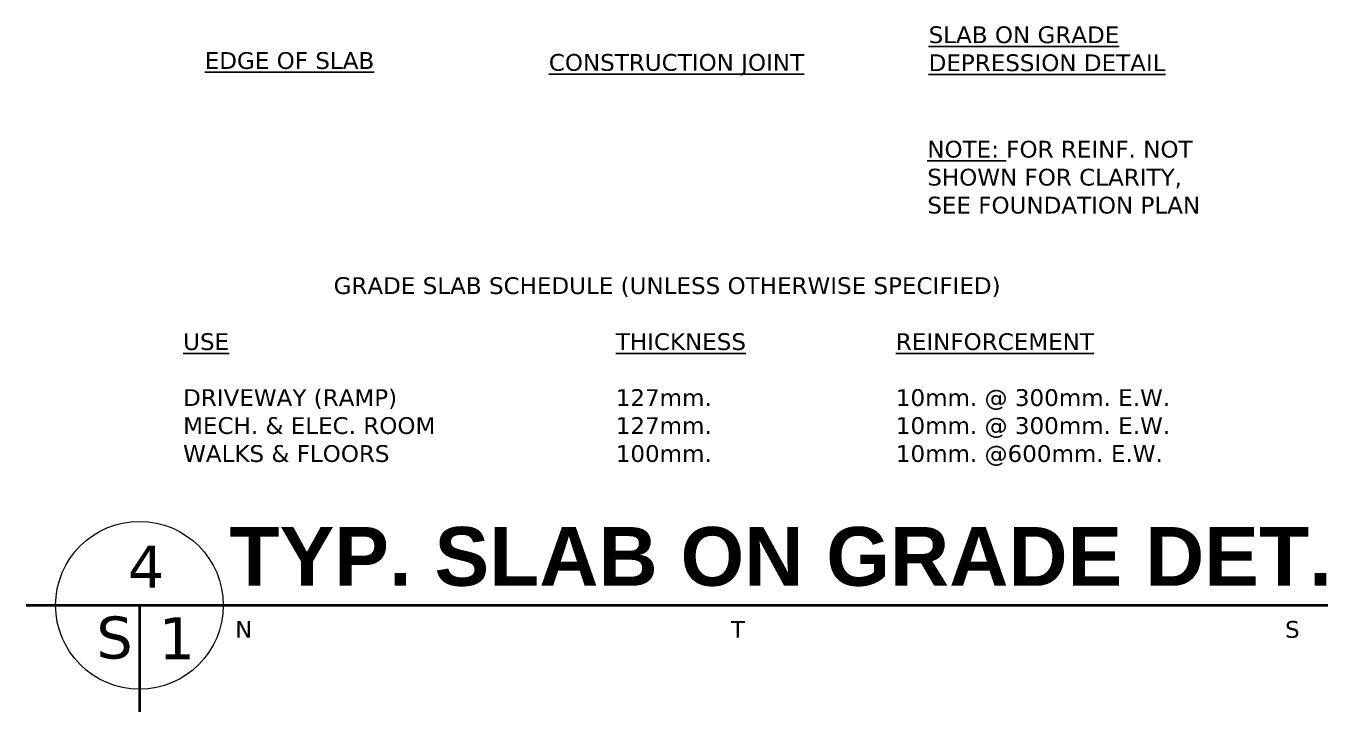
# Model space of a CAD drawing. Header units: inches. Extents: x -1 to 315328, y 6829 to 107833.
# Drawn here: x 109934 to 125461, y 6941 to 15115 of the extents above; entities that cross this region are included whole.
import ezdxf

# ---------------------------------------------------------------- set-up
doc = ezdxf.new("R2010")
doc.units = ezdxf.units.IN
doc.header["$MEASUREMENT"] = 0
doc.layers.add('aaline1', color=5, linetype='Continuous', lineweight=40)
doc.layers.add('aaline6', color=1, linetype='Continuous', lineweight=15)
doc.layers.add('CKTLINE', color=6, linetype='Continuous')
doc.styles.get("Standard").update_dxf_attribs({"font": 'arial.ttf'})

msp = doc.modelspace()

# ---------------------------------------------------------------- linework, layer by layer
at = {"layer": 'aaline1'}
for p, q in [((109933.80728, 8211.85692), (125461.26144, 8211.85692)), ((111286.37984, 8211.85692), (111286.37984, 6940.78861))]:
    msp.add_line(p, q, dxfattribs=at)
at = {"layer": 'aaline6'}
msp.add_circle((111286.37984, 8211.85692), 1000.00056, dxfattribs=at)

# ---------------------------------------------------------------- texts
at = {"attachment_point": 1}
for s, insert, char_height, width in [('{\\fVerdana|b0|i0|c0|p34;\\LSLAB ON GRADE DEPRESSION DETAIL}', (120698.59854, 15111.64989), 200.0001117, 3452.1290345), ('{\\fVerdana|b0|i0|c0|p34;\\LEDGE OF SLAB}', (112065.00654, 14804.48122), 200.0001117, 4394.9355913), ('{\\fVerdana|b0|i0|c0|p34;\\LCONSTRUCTION JOINT}', (116168.70186, 14782.18824), 200.0001117, 4394.9355913), ('{\\fVerdana|b0|i0|c0|p34;\\LNOTE: \\lFOR REINF. NOT SHOWN FOR CLARITY, SEE FOUNDATION PLAN}', (120682.34359, 13747.7477), 200.0001117, 3452.1290345), ('{\\fVerdana|b0|i0|c0|p34;GRADE SLAB SCHEDULE (UNLESS OTHERWISE SPECIFIED)}', (113601.98021, 12121.60576), 200.0001117, 8458.0009912), ('{\\fVerdana|b0|i0|c0|p34;\\LUSE\\P\\l\\PDRIVEWAY (RAMP)\\PMECH. & ELEC. ROOM\\PWALKS & FLOORS}', (111807.25213, 11454.13381), 200.0001117, 4394.9355913), ('{\\fVerdana|b0|i0|c0|p34;\\LTHICKNESS\\P\\l\\P127mm.\\P127mm.\\P100mm.}', (116967.08994, 11454.13381), 200.0001117, 4394.9355913), ('{\\fVerdana|b0|i0|c0|p34;\\LREINFORCEMENT\\P\\l\\P10mm. @ 300mm. E.W.\\P10mm. @ 300mm. E.W.\\P10mm. @600mm. E.W.}', (120307.79017, 11454.13381), 200.0001117, 4394.9355913), ('{\\fVerdana|b0|i0|c0|p34;4}', (111147.32275, 8920.80706), 500.0002793, 2245.6535011), ('{\\fVerdana|b0|i0|c0|p34;S}', (110771.71495, 8078.13102), 500.0002793, 2245.6535011), ('{\\fVerdana|b0|i0|c0|p34;1}', (111513.88068, 8069.46907), 500.0002793, 2245.6535011), ('{\\fVerdana|b0|i0|c0|p34;N}', (112426.60116, 8024.86819), 200.0001117, 2245.6535011), ('{\\fVerdana|b0|i0|c0|p34;T}', (118340.70018, 8024.86819), 200.0001117, 2245.6535011), ('{\\fVerdana|b0|i0|c0|p34;S}', (124949.77593, 8024.86819), 200.0001117, 2245.6535011)]:
    msp.add_mtext(s, dxfattribs=dict(at, insert=insert, char_height=char_height, width=width))
at = {"layer": 'CKTLINE', "linetype": 'Continuous', "insert": (112360.80556, 9144.62402), "char_height": 700.0003911, "width": 14849.1838144, "attachment_point": 1}
msp.add_mtext('{\\fSwis721 BdOul BT|b1|i0|c0|p82;TYP. SLAB ON GRADE DET.}', dxfattribs=at)

doc.saveas('drawing.dxf')
